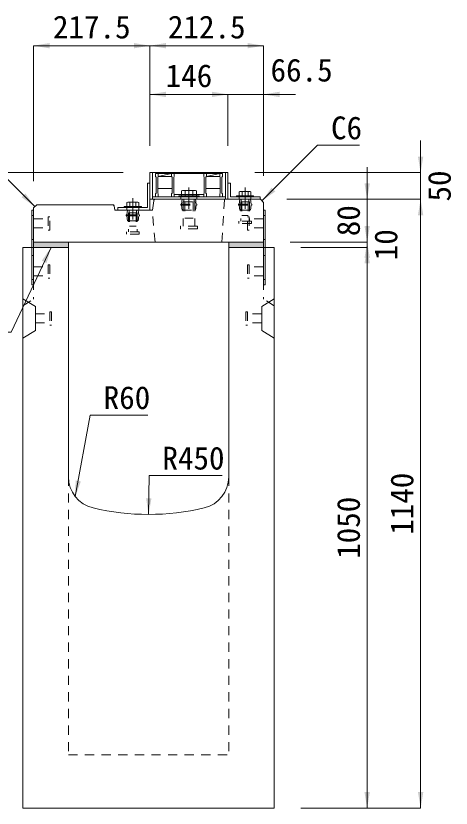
# Model space of a CAD drawing. Units: millimetres at full size. Extents: x -1934 to 78146, y -143454 to -112471.
# Drawn here: x 15650 to 16464, y -138282 to -136798 of the extents above; entities that cross this region are included whole.
import ezdxf
from ezdxf.enums import TextEntityAlignment as Align

# ---------------------------------------------------------------- set-up
doc = ezdxf.new("R2010")
doc.units = ezdxf.units.MM
doc.header["$LTSCALE"] = 23
for name, pattern in [('CHAIN', [18.5, 12, -1.5, 3.5, -1.5]), ('USER2', [1.35, 0.75, -0.6]), ('USER3', [1.35, 0.75, -0.6])]:
    doc.linetypes.add(name, pattern=pattern)
for name, color, linetype, lineweight in [('インサート', 92, 'USER2', 9), ('グレーチング', 7, 'Continuous', 9), ('ジョイント', 7, 'Continuous', 5), ('モルタル', 7, 'Continuous', 13), ('作業エリア', 11, 'Continuous', 13), ('受枠', 3, 'Continuous', 13), ('寸法線', 7, 'Continuous', 13), ('引出線', 4, 'Continuous', 13), ('本体', 2, 'Continuous', 13), ('ｲﾝｻｰﾄ', 3, 'USER3', 5)]:
    doc.layers.add(name, color=color, linetype=linetype, lineweight=lineweight)
doc.layers.add('ハッチング_モルタル', color=30, linetype='Continuous')
doc.styles.add('ＭＳ ゴシック', font='')
doc.styles.get('ＭＳ ゴシック').set_extended_font_data('MS Gothic')

# ---------------------------------------------------------------- blocks, each defined once
blk = doc.blocks.new('filled_arrow')
at = {"color": 0, "linetype": 'Continuous', "lineweight": -2}
blk.add_solid([(7.5, 1.25), (0, 0), (7.5, -1.25)], dxfattribs=at)

msp = doc.modelspace()

# ---------------------------------------------------------------- hatches: boundary and pattern name
at = {"layer": 'ハッチング_モルタル'}
for points in [[(15683.15, -137221.87), (15683.15, -137231.87), (15748.15, -137231.87), (15748.15, -137221.87)], [(16048.15, -137221.87), (16048.15, -137231.87), (16113.15, -137231.87), (16113.15, -137221.87)]]:
    msp.add_hatch(color=256, dxfattribs=at).paths.add_polyline_path(points)

# ---------------------------------------------------------------- linework, layer by layer
at = {"layer": 'インサート', "linetype": 'Continuous', "lineweight": 13}
for p, q in [((15961.66, -137125.07), (15959.8, -137125.92)), ((15985.64, -137125.07), (15961.66, -137125.07)), ((15985.64, -137125.07), (15987.5, -137125.92)), ((15959.8, -137125.92), (15959.8, -137135.07)), ((15987.5, -137135.07), (15959.8, -137135.07)), ((15987.5, -137125.92), (15987.5, -137135.07)), ((16069.17, -137127.07), (16067.7, -137127.92)), ((16067.7, -137127.92), (16067.7, -137135.07)), ((16067.7, -137135.07), (16089.6, -137135.07)), ((16069.17, -137127.07), (16088.13, -137127.07)), ((16088.13, -137127.07), (16089.6, -137127.92)), ((16089.6, -137127.92), (16089.6, -137135.07)), ((15859.17, -137147.07), (15857.7, -137147.92)), ((15857.7, -137147.92), (15857.7, -137155.07)), ((15857.7, -137155.07), (15879.6, -137155.07)), ((15859.17, -137147.07), (15878.13, -137147.07)), ((15878.13, -137147.07), (15879.6, -137147.92)), ((15879.6, -137147.92), (15879.6, -137155.07))]:
    msp.add_line(p, q, dxfattribs=at)
at = {"layer": 'インサート', "linetype": 'Continuous'}
for p, q in [((15992.65, -137135.07), (15954.65, -137135.07)), ((15954.65, -137135.07), (15954.65, -137137.37)), ((15992.65, -137137.37), (15954.65, -137137.37)), ((15992.65, -137135.07), (15992.65, -137137.37)), ((16062.65, -137135.07), (16094.65, -137135.07)), ((16062.65, -137135.07), (16062.65, -137137.37)), ((16062.65, -137137.37), (16094.65, -137137.37)), ((16094.65, -137135.07), (16094.65, -137137.37)), ((15852.65, -137155.07), (15884.65, -137155.07)), ((15852.65, -137155.07), (15852.65, -137157.37)), ((15884.65, -137155.07), (15884.65, -137157.37)), ((15852.65, -137157.37), (15884.65, -137157.37))]:
    msp.add_line(p, q, dxfattribs=at)
at = {"layer": 'インサート'}
for p, q in [((15964.65, -137135.07), (15964.65, -137137.37)), ((15982.65, -137135.07), (15982.65, -137137.37)), ((16071.65, -137135.07), (16071.65, -137137.37)), ((16085.65, -137135.07), (16085.65, -137137.37)), ((15861.65, -137155.07), (15861.65, -137157.37)), ((15875.65, -137155.07), (15875.65, -137157.37)), ((15958.65, -137151.12), (15988.65, -137151.12)), ((15958.65, -137151.12), (15958.65, -137152.62)), ((15958.65, -137152.62), (15988.65, -137152.62)), ((15959.9, -137151.12), (15961.15, -137141.87)), ((15959.9, -137152.62), (15961.15, -137161.87)), ((15961.15, -137141.87), (15986.15, -137141.87)), ((15962.75, -137146.87), (15984.55, -137146.87)), ((15962.75, -137146.87), (15962.75, -137192.37)), ((15964.2, -137141.87), (15964.2, -137146.87)), ((15965.65, -137146.87), (15965.65, -137176.87)), ((15981.65, -137146.87), (15981.65, -137176.87)), ((15983.1, -137141.87), (15983.1, -137146.87)), ((15984.55, -137146.87), (15984.55, -137192.37)), ((15987.4, -137151.12), (15986.15, -137141.87)), ((15987.4, -137152.62), (15986.15, -137161.87)), ((15988.65, -137151.12), (15988.65, -137152.62)), ((16066.15, -137151.12), (16091.15, -137151.12)), ((16066.15, -137151.12), (16066.15, -137152.62)), ((16066.15, -137152.62), (16091.15, -137152.62)), ((16067.4, -137151.12), (16068.65, -137141.87)), ((16067.4, -137152.62), (16068.65, -137161.87)), ((16068.65, -137141.87), (16088.65, -137141.87)), ((16070.4, -137146.87), (16086.9, -137146.87)), ((16070.4, -137146.87), (16070.4, -137182.87)), ((16071.53, -137141.87), (16071.53, -137146.87)), ((16072.65, -137146.87), (16072.65, -137171.87)), ((16084.65, -137146.87), (16084.65, -137171.87)), ((16085.78, -137141.87), (16085.78, -137146.87)), ((16086.9, -137146.87), (16086.9, -137182.87)), ((16089.9, -137151.12), (16088.65, -137141.87)), ((16089.9, -137152.62), (16088.65, -137161.87)), ((16091.15, -137151.12), (16091.15, -137152.62)), ((15857.4, -137171.12), (15858.65, -137161.87)), ((15858.65, -137161.87), (15878.65, -137161.87)), ((15860.4, -137166.87), (15876.9, -137166.87)), ((15860.4, -137166.87), (15860.4, -137202.87)), ((15861.53, -137161.87), (15861.53, -137166.87)), ((15862.65, -137166.87), (15862.65, -137191.87)), ((15874.65, -137166.87), (15874.65, -137191.87)), ((15875.78, -137161.87), (15875.78, -137166.87)), ((15876.9, -137166.87), (15876.9, -137202.87)), ((15879.9, -137171.12), (15878.65, -137161.87)), ((15961.15, -137161.87), (15986.15, -137161.87)), ((16068.65, -137161.87), (16088.65, -137161.87)), ((15683.15, -137178.37), (15710.15, -137178.37)), ((15683.15, -137178.37), (15683.15, -137195.37)), ((15713.15, -137174.37), (15710.15, -137174.37)), ((15710.15, -137174.37), (15710.15, -137199.37)), ((15713.15, -137199.37), (15713.15, -137174.37)), ((15856.15, -137171.12), (15881.15, -137171.12)), ((15856.15, -137171.12), (15856.15, -137172.62)), ((15856.15, -137172.62), (15881.15, -137172.62)), ((15857.4, -137172.62), (15858.65, -137181.87)), ((15858.65, -137181.87), (15878.65, -137181.87)), ((15879.9, -137172.62), (15878.65, -137181.87)), ((15881.15, -137171.12), (15881.15, -137172.62)), ((15965.65, -137176.87), (15981.65, -137176.87)), ((16066.65, -137186.87), (16066.65, -137182.87)), ((16090.65, -137182.87), (16066.65, -137182.87)), ((16072.65, -137171.87), (16084.65, -137171.87)), ((16083.15, -137174.37), (16086.15, -137174.37)), ((16083.15, -137199.37), (16083.15, -137174.37)), ((16086.15, -137174.37), (16086.15, -137199.37)), ((16113.15, -137178.37), (16086.15, -137178.37)), ((16090.65, -137182.87), (16090.65, -137186.87)), ((16113.15, -137178.37), (16113.15, -137195.37)), ((15683.15, -137195.37), (15710.15, -137195.37)), ((15710.15, -137199.37), (15713.15, -137199.37)), ((15862.65, -137191.87), (15874.65, -137191.87)), ((15957.65, -137196.87), (15957.65, -137192.37)), ((15989.65, -137192.37), (15957.65, -137192.37)), ((15989.65, -137196.87), (15957.65, -137196.87)), ((15989.65, -137192.37), (15989.65, -137196.87)), ((16090.65, -137186.87), (16066.65, -137186.87)), ((16086.15, -137199.37), (16083.15, -137199.37)), ((16113.15, -137195.37), (16086.15, -137195.37)), ((15856.65, -137206.87), (15856.65, -137202.87)), ((15880.65, -137202.87), (15856.65, -137202.87)), ((15880.65, -137206.87), (15856.65, -137206.87)), ((15880.65, -137202.87), (15880.65, -137206.87))]:
    msp.add_line(p, q, dxfattribs=at)
at = {"layer": 'インサート', "linetype": 'Continuous', "lineweight": 5}
for p, q in [((15966.73, -137125.92), (15966.73, -137135.07)), ((15980.58, -137125.92), (15980.58, -137135.07)), ((16073.18, -137127.92), (16073.18, -137135.07)), ((16084.13, -137127.92), (16084.13, -137135.07)), ((15863.18, -137147.92), (15863.18, -137155.07)), ((15874.13, -137147.92), (15874.13, -137155.07))]:
    msp.add_line(p, q, dxfattribs=at)
for centre, radius, start, end in [((15963.26, -137132.58), 7.5, 62.50883, 117.49117), ((15973.65, -137153.81), 28.73, 76.05376, 103.94624), ((15984.04, -137132.58), 7.5, 62.50883, 117.49117), ((16070.44, -137131.92), 4.85, 55.61575, 124.38425), ((16078.65, -137145.19), 18.12, 72.41205, 107.58795), ((16086.86, -137131.92), 4.85, 55.61575, 124.38425), ((15860.44, -137151.92), 4.85, 55.61575, 124.38425), ((15868.65, -137165.19), 18.12, 72.41205, 107.58795), ((15876.86, -137151.92), 4.85, 55.61575, 124.38425)]:
    msp.add_arc(centre, radius, start, end, dxfattribs=at)
at = {"layer": 'グレーチング'}
for p, q in [((15911.15, -137093.37), (15911.15, -137099.37)), ((15911.15, -137093.37), (16036.15, -137093.37)), ((15916.15, -137093.37), (15916.15, -137099.37)), ((15916.15, -137099.37), (15941.15, -137093.37)), ((15941.15, -137093.37), (15941.15, -137099.37)), ((15946.15, -137093.37), (15946.15, -137099.37)), ((16001.15, -137093.37), (16001.15, -137099.37)), ((16006.15, -137099.37), (16031.15, -137093.37)), ((16006.15, -137093.37), (16006.15, -137099.37)), ((16031.15, -137093.37), (16031.15, -137099.37)), ((16036.15, -137093.37), (16036.15, -137099.37)), ((15911.15, -137099.37), (15912.15, -137100.37)), ((15912.15, -137100.37), (15912.15, -137130.37)), ((15916.15, -137099.37), (15915.15, -137100.37)), ((15915.15, -137100.37), (15915.15, -137130.37)), ((15916.15, -137099.37), (15941.15, -137099.37)), ((15941.15, -137099.37), (15942.15, -137100.37)), ((15942.15, -137100.37), (15942.15, -137130.37)), ((15946.15, -137099.37), (15945.15, -137100.37)), ((15945.15, -137100.37), (15945.15, -137130.37)), ((16001.15, -137099.37), (16002.15, -137100.37)), ((16002.15, -137100.37), (16002.15, -137130.37)), ((16006.15, -137099.37), (16005.15, -137100.37)), ((16005.15, -137100.37), (16005.15, -137130.37)), ((16006.15, -137099.37), (16031.15, -137099.37)), ((16031.15, -137099.37), (16032.15, -137100.37)), ((16032.15, -137100.37), (16032.15, -137130.37)), ((16036.15, -137099.37), (16035.15, -137100.37)), ((16035.15, -137100.37), (16035.15, -137130.37)), ((15942.15, -137121.37), (15915.15, -137121.37)), ((16032.15, -137121.37), (16005.15, -137121.37)), ((15911.15, -137131.37), (15912.15, -137130.37)), ((15911.15, -137137.37), (15911.15, -137131.37)), ((15911.15, -137137.37), (15916.15, -137137.37)), ((15916.15, -137131.37), (15915.15, -137130.37)), ((15916.15, -137137.37), (15916.15, -137131.37)), ((15941.15, -137131.37), (15942.15, -137130.37)), ((15941.15, -137137.37), (15941.15, -137131.37)), ((15941.15, -137137.37), (15946.15, -137137.37)), ((15946.15, -137131.37), (15945.15, -137130.37)), ((15946.15, -137137.37), (15946.15, -137131.37)), ((16001.15, -137132.87), (15946.15, -137132.87)), ((16001.15, -137131.37), (16002.15, -137130.37)), ((16001.15, -137137.37), (16001.15, -137131.37)), ((16001.15, -137137.37), (16006.15, -137137.37)), ((16006.15, -137131.37), (16005.15, -137130.37)), ((16006.15, -137137.37), (16006.15, -137131.37)), ((16031.15, -137131.37), (16032.15, -137130.37)), ((16031.15, -137137.37), (16031.15, -137131.37)), ((16031.15, -137137.37), (16036.15, -137137.37)), ((16036.15, -137131.37), (16035.15, -137130.37)), ((16036.15, -137137.37), (16036.15, -137131.37))]:
    msp.add_line(p, q, dxfattribs=at)
at = {"layer": 'ジョイント'}
for p, q in [((15679.95, -137161.87), (15683.15, -137161.87)), ((15679.95, -137161.87), (15679.95, -137301.87)), ((15683.15, -137161.87), (15683.15, -137301.87)), ((16113.15, -137161.87), (16116.35, -137161.87)), ((16113.15, -137161.87), (16113.15, -137301.87)), ((16116.35, -137161.87), (16116.35, -137301.87)), ((15679.95, -137301.87), (15683.15, -137301.87)), ((16113.15, -137301.87), (16116.35, -137301.87))]:
    msp.add_line(p, q, dxfattribs=at)
at = {"layer": 'ジョイント', "linetype": 'USER2'}
for p, q in [((15679.95, -137171.87), (15683.15, -137171.87)), ((16113.15, -137171.87), (16116.35, -137171.87)), ((15679.95, -137216.87), (15683.15, -137216.87)), ((16113.15, -137216.87), (16116.35, -137216.87)), ((15679.95, -137246.87), (15683.15, -137246.87)), ((16113.15, -137246.87), (16116.35, -137246.87)), ((15679.95, -137291.87), (15683.15, -137291.87)), ((16113.15, -137291.87), (16116.35, -137291.87))]:
    msp.add_line(p, q, dxfattribs=at)
at = {"layer": 'モルタル'}
for points in [[(15683.15, -137221.87), (15748.15, -137221.87), (15748.15, -137231.87), (15683.15, -137231.87)], [(16048.15, -137221.87), (16113.15, -137221.87), (16113.15, -137231.87), (16048.15, -137231.87)]]:
    msp.add_lwpolyline(points, close=True, dxfattribs=at)
at = {"layer": '作業エリア'}
for p, q in [((15830.69, -137151.87), (15833.15, -137151.87)), ((15833.15, -137151.87), (15833.63, -137154.29)), ((15907.77, -137144.43), (15908.15, -137141.87)), ((15908.15, -137141.87), (15910.73, -137141.87))]:
    msp.add_line(p, q, dxfattribs=at)
at = {"layer": '受枠'}
for p, q in [((15900.65, -137091.87), (16046.65, -137091.87)), ((15900.65, -137091.87), (15900.65, -137141.87)), ((15905.15, -137091.87), (15905.15, -137141.87)), ((16042.15, -137091.87), (16042.15, -137141.87)), ((16046.65, -137091.87), (16046.65, -137141.87)), ((15896.15, -137157.37), (15896.15, -137111.87)), ((15896.15, -137111.87), (15900.65, -137111.87)), ((15900.65, -137111.87), (15900.65, -137161.87)), ((16051.15, -137111.87), (16046.65, -137111.87)), ((16051.15, -137137.37), (16051.15, -137111.87)), ((15905.15, -137137.37), (16042.15, -137137.37)), ((16106.65, -137137.37), (16051.15, -137137.37)), ((16106.65, -137141.87), (16106.65, -137137.37)), ((15900.65, -137141.87), (16046.65, -137141.87)), ((16046.65, -137141.87), (16106.65, -137141.87)), ((15840.65, -137161.87), (15840.65, -137157.37)), ((15840.65, -137157.37), (15896.15, -137157.37)), ((15900.65, -137161.87), (15840.65, -137161.87))]:
    msp.add_line(p, q, dxfattribs=at)
at = {"layer": '受枠', "linetype": 'CHAIN'}
for p, q in [((15973.65, -137119.62), (15973.65, -137159.62)), ((16078.65, -137119.62), (16078.65, -137159.62)), ((15868.65, -137139.62), (15868.65, -137179.62))]:
    msp.add_line(p, q, dxfattribs=at)
at = {"layer": '受枠', "linetype": 'USER2'}
for p, q in [((15958.65, -137137.37), (15958.65, -137141.87)), ((15988.65, -137137.37), (15988.65, -137141.87)), ((16067.65, -137137.37), (16067.65, -137141.87)), ((16089.65, -137137.37), (16089.65, -137141.87)), ((15857.65, -137157.37), (15857.65, -137161.87)), ((15879.65, -137157.37), (15879.65, -137161.87))]:
    msp.add_line(p, q, dxfattribs=at)
at = {"layer": '寸法線'}
for p, q in [((15683.15, -136854.2), (15900.65, -136854.2)), ((15683.15, -137107.87), (15683.15, -136854.2)), ((15900.65, -137041.87), (15900.65, -136854.2)), ((15900.65, -136854.2), (16113.15, -136854.2)), ((15900.65, -137041.87), (15900.65, -136854.2)), ((16113.15, -137097.87), (16113.15, -136854.2)), ((15900.65, -136945.42), (16046.65, -136945.42)), ((15900.65, -137041.87), (15900.65, -136945.42)), ((15986.65, -136945.42), (16173.15, -136945.42)), ((16046.65, -137041.87), (16046.65, -136945.42)), ((16046.65, -137041.87), (16046.65, -136945.42)), ((16113.15, -137097.87), (16113.15, -136945.42)), ((16406.91, -137201.87), (16406.91, -137031.87)), ((15850.65, -137091.87), (15272.59, -137091.87)), ((16096.65, -137091.87), (16406.91, -137091.87)), ((16306.91, -137281.87), (16306.91, -137081.87)), ((16306.91, -137281.87), (16306.91, -137081.87)), ((16156.65, -137141.87), (16306.91, -137141.87)), ((16156.65, -137141.87), (16406.91, -137141.87)), ((16156.65, -137141.87), (16306.91, -137141.87)), ((16157.15, -137141.87), (16406.91, -137141.87)), ((16406.91, -138281.87), (16406.91, -137141.87)), ((16306.91, -137161.87), (16306.91, -137291.87)), ((16163.15, -137221.87), (16306.91, -137221.87)), ((16163.15, -137221.87), (16306.91, -137221.87)), ((16163.15, -137221.87), (16306.91, -137221.87)), ((16183.15, -137231.87), (16306.91, -137231.87)), ((16183.15, -137231.87), (16306.91, -137231.87)), ((16306.91, -138281.87), (16306.91, -137231.87)), ((16183.15, -138281.87), (16306.91, -138281.87)), ((16183.15, -138281.87), (16406.91, -138281.87))]:
    msp.add_line(p, q, dxfattribs=at)
at = {"layer": '引出線'}
for points in [[(15685.43, -137155.59), (15581.26, -137051.42), (15503.27, -137051.42)], [(16110.15, -137144.87), (16214.32, -137040.71), (16292.31, -137040.71)], [(15715.65, -137231.87), (15641.26, -137390.82), (15390.35, -137390.82)], [(15761.08, -137698.56), (15789.07, -137545.77), (15896.76, -137545.77)], [(15898.15, -137731.87), (15898.94, -137659.15), (16035.87, -137659.15)]]:
    msp.add_lwpolyline(points, dxfattribs=at)
at = {"layer": '本体'}
for p, q in [((15683.15, -137157.87), (15689.15, -137151.87)), ((15689.15, -137151.87), (15830.69, -137151.87)), ((15833.63, -137154.29), (15835.15, -137161.87)), ((15907.77, -137144.43), (15905.15, -137161.87)), ((15910.73, -137141.87), (16107.15, -137141.87)), ((16107.15, -137141.87), (16113.15, -137147.87)), ((16113.15, -137147.87), (16113.15, -137221.87)), ((15683.15, -137157.87), (15683.15, -137221.87)), ((15835.15, -137161.87), (15905.15, -137161.87)), ((15683.15, -137221.87), (16113.15, -137221.87)), ((15683.15, -137231.87), (15748.15, -137231.87)), ((16048.15, -137231.87), (16113.15, -137231.87))]:
    msp.add_line(p, q, dxfattribs=at)
at = {"layer": '本体', "linetype": 'USER2', "lineweight": 15}
for p, q in [((16035.15, -137221.87), (16040.15, -137141.87)), ((15910.15, -137221.87), (15905.15, -137161.87))]:
    msp.add_line(p, q, dxfattribs=at)
at = {"layer": '本体', "lineweight": 20}
for p, q in [((15663.15, -137231.87), (15663.15, -138281.87)), ((15748.15, -137231.87), (15663.15, -137231.87)), ((15748.15, -137661.35), (15748.15, -137231.87)), ((16048.15, -137661.35), (16048.15, -137231.87)), ((16133.15, -137231.87), (16048.15, -137231.87)), ((16133.15, -138281.87), (16133.15, -137231.87)), ((15663.15, -138281.87), (16133.15, -138281.87))]:
    msp.add_line(p, q, dxfattribs=at)
at = {"layer": '本体', "linetype": 'USER3', "lineweight": 5}
for p, q in [((15683.15, -137231.87), (15683.15, -137328.88)), ((16113.15, -137231.87), (16113.15, -137328.88)), ((15663.15, -137341.38), (15683.15, -137328.88)), ((16133.15, -137341.38), (16113.15, -137328.88))]:
    msp.add_line(p, q, dxfattribs=at)
at = {"layer": '本体', "lineweight": 5}
for p, q in [((15663.15, -137327.88), (15686.35, -137342.38)), ((16133.15, -137327.88), (16109.95, -137342.38)), ((15686.35, -137342.38), (15686.35, -137387.38)), ((16109.95, -137342.38), (16109.95, -137387.38)), ((15663.15, -137401.88), (15686.35, -137387.38)), ((16133.15, -137401.88), (16109.95, -137387.38))]:
    msp.add_line(p, q, dxfattribs=at)
at = {"layer": '本体', "linetype": 'USER3', "lineweight": 9}
for p, q in [((15748.15, -137661.35), (15748.15, -138181.87)), ((16048.15, -137661.35), (16048.15, -138181.87)), ((15748.15, -138181.87), (16048.15, -138181.87))]:
    msp.add_line(p, q, dxfattribs=at)
at = {"layer": '本体'}
for centre, start, end in [((15830.69, -137154.87), 11.30993, 90), ((15910.73, -137144.87), 90, 171.46923)]:
    msp.add_arc(centre, 3, start, end, dxfattribs=at)
at = {"layer": '本体', "lineweight": 20}
for centre, radius, start, end in [((15808.15, -137661.35), 60, 180, 256.65776), ((15988.15, -137661.35), 60, 283.34229, 0), ((15898.15, -137281.87), 450, 256.65776, 283.34229)]:
    msp.add_arc(centre, radius, start, end, dxfattribs=at)
at = {"layer": 'ｲﾝｻｰﾄ'}
for p, q in [((15683.15, -137268.37), (15710.15, -137268.37)), ((15710.15, -137264.38), (15710.15, -137289.37)), ((15710.15, -137264.38), (15713.15, -137264.38)), ((15713.15, -137264.38), (15713.15, -137289.37)), ((16083.15, -137264.38), (16083.15, -137289.37)), ((16086.15, -137264.38), (16083.15, -137264.38)), ((16086.15, -137264.38), (16086.15, -137289.37)), ((16113.15, -137268.37), (16086.15, -137268.37)), ((15683.15, -137285.38), (15710.15, -137285.38)), ((16113.15, -137285.38), (16086.15, -137285.38)), ((15710.15, -137289.37), (15713.15, -137289.37)), ((16086.15, -137289.37), (16083.15, -137289.37)), ((15686.35, -137356.38), (15713.35, -137356.38)), ((15686.35, -137356.38), (15686.35, -137373.38)), ((15713.35, -137352.38), (15713.35, -137377.38)), ((15713.35, -137352.38), (15716.35, -137352.38)), ((15716.35, -137352.38), (15716.35, -137377.38)), ((16079.95, -137352.38), (16079.95, -137377.38)), ((16082.95, -137352.38), (16079.95, -137352.38)), ((16082.95, -137352.38), (16082.95, -137377.38)), ((16109.95, -137356.38), (16082.95, -137356.38)), ((16109.95, -137356.38), (16109.95, -137373.38)), ((15686.35, -137373.38), (15713.35, -137373.38)), ((15713.35, -137377.38), (15716.35, -137377.38)), ((16082.95, -137377.38), (16079.95, -137377.38)), ((16109.95, -137373.38), (16082.95, -137373.38))]:
    msp.add_line(p, q, dxfattribs=at)

# ---------------------------------------------------------------- block references
at = {"layer": '寸法線', "xscale": 4, "yscale": 4}
for p in [(15683.15, -136854.2), (15900.65, -136854.2), (15900.65, -136945.42), (16113.15, -136945.42)]:
    msp.add_blockref('filled_arrow', p, dxfattribs=at)
for p, rotation in [((15900.65, -136854.2), 180), ((16113.15, -136854.2), 180), ((16046.65, -136945.42), 180), ((16046.65, -136945.42), 180), ((16406.91, -137091.87), 90), ((16306.91, -137141.87), 90), ((16306.91, -137141.87), 90), ((16406.91, -137141.87), 270), ((16406.91, -137141.87), 270), ((16306.91, -137221.87), 90), ((16306.91, -137221.87), 270), ((16306.91, -137221.87), 270), ((16306.91, -137231.87), 270), ((16306.91, -137231.87), 270), ((16306.91, -138281.87), 90), ((16406.91, -138281.87), 90)]:
    msp.add_blockref('filled_arrow', p, dxfattribs=dict(at, rotation=rotation))
at = {"layer": '引出線', "xscale": 4, "yscale": 4}
for p, rotation in [((16110.15, -137144.87), 45), ((15685.43, -137155.59), 135), ((15715.65, -137231.87), 244.9), ((15761.08, -137698.56), 79.6), ((15898.15, -137731.87), 89.4)]:
    msp.add_blockref('filled_arrow', p, dxfattribs=dict(at, rotation=rotation))

# ---------------------------------------------------------------- texts
at = {"layer": '寸法線', "style": 'ＭＳ ゴシック'}
for s, p in [('217.5', (15791.9, -136819.2)), ('212.5', (16006.9, -136819.2)), ('66.5', (16184.32, -136899.89)), ('146', (15973.65, -136910.42))]:
    msp.add_text(s, height=42.72, dxfattribs=at).set_placement(p, align=Align.MIDDLE_CENTER)
for s, p in [('50', (16441.91, -137116.87)), ('80', (16271.91, -137181.87)), ('80', (16271.91, -137181.87)), ('10', (16341.91, -137226.87)), ('1140', (16371.91, -137711.87)), ('1050', (16271.91, -137756.87))]:
    msp.add_text(s, height=42.72, rotation=90, dxfattribs=at).set_placement(p, align=Align.MIDDLE_CENTER)
at = {"layer": '引出線', "style": 'ＭＳ ゴシック'}
for s, p in [('C6', (16239.32, -136986.71)), ('R60', (15814.07, -137491.77)), ('R450', (15923.94, -137605.15))]:
    msp.add_text(s, height=42.72, dxfattribs=at).set_placement(p, align=Align.TOP_LEFT)

doc.saveas('drawing.dxf')
